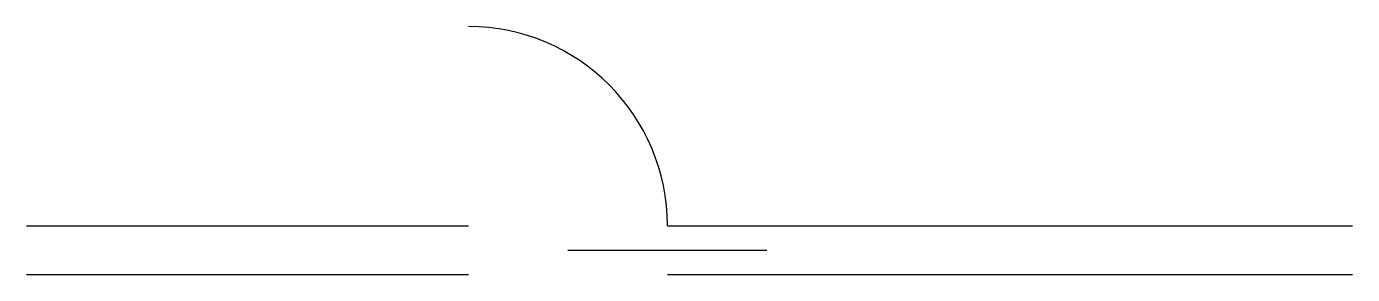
# Model space of a CAD drawing. Header units: millimetres. Extents: x 0 to 6000, y -110 to 1010.
import ezdxf

# ---------------------------------------------------------------- set-up
doc = ezdxf.new("R2010")
doc.units = ezdxf.units.MM
doc.layers.add('CUA', color=7, linetype='Continuous')
doc.layers.add('TUONG', color=7, linetype='Continuous')

# ---------------------------------------------------------------- blocks, each defined once
blk = doc.blocks.new('D1')
blk.add_line((0, 0), (900, 0))

msp = doc.modelspace()

# ---------------------------------------------------------------- linework, layer by layer
at = {"layer": 'CUA'}
msp.add_arc((2000, 110), 900, 0, 90, dxfattribs=at)
at = {"layer": 'TUONG'}
for p, q in [((0, 110), (2000, 110)), ((2900, 110), (6000, 110)), ((0, -110), (2000, -110)), ((2900, -110), (6000, -110))]:
    msp.add_line(p, q, dxfattribs=at)

# ---------------------------------------------------------------- block references
at = {"layer": 'CUA'}
msp.add_blockref('D1', (2450, 0), dxfattribs=at)

doc.saveas('drawing.dxf')
